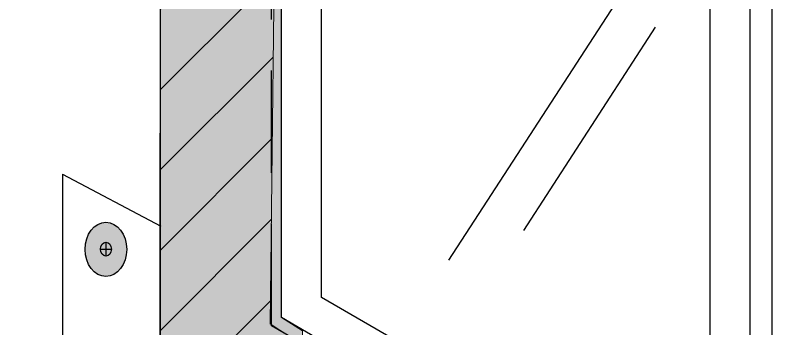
# Model space of a CAD drawing. Extents: x -1140 to 5605, y -816 to 2382.
# Drawn here: x -349 to -215.6, y 1175.9 to 1231.2 of the extents above; entities that cross this region are included whole.
import ezdxf

# ---------------------------------------------------------------- set-up
doc = ezdxf.new("R2010")
doc.units = 0
doc.header["$MEASUREMENT"] = 0
for name, pattern in [('AI-Linetype-27', [86.381111, 43.190556, -8.638111, 8.638111, -8.638111, 8.638111, -8.638111]), ('AI-Linetype-70', [27.008151, 18.005434, -9.002717]), ('AI-Linetype-73', [27.008151, 18.005434, -9.002717]), ('AI-Linetype-77', [27.008151, 18.005434, -9.002717])]:
    doc.linetypes.add(name, pattern=pattern)
for name, color, linetype, lineweight in [('.ATI-HATCH', 7, 'Continuous', 0), ('G-ANNO-TTLB', 7, 'Continuous', 0), ('LOGOS', 7, 'Continuous', 0), ('TYVEK', 7, 'Continuous', 0), ('wall scratch', 7, 'Continuous', 0)]:
    doc.layers.add(name, color=color, linetype=linetype, lineweight=lineweight)

# ---------------------------------------------------------------- blocks, each defined once
blk = doc.blocks.new('Block_137')
at = {"layer": 'TYVEK', "color": 33, "lineweight": 25, "true_color": 0xcc9966}
for points in [[(-285.88, 1186.38)], [(-188.25, 1131.43)]]:
    blk.add_lwpolyline(points, dxfattribs=at)
blk = doc.blocks.new('Block_138')
at = {"layer": 'TYVEK', "color": 33, "lineweight": 25, "true_color": 0xcc9966}
for points in [[(-281.95, 1188.4)], [(-293.87, 1181.58)]]:
    blk.add_lwpolyline(points, dxfattribs=at)
blk = doc.blocks.new('Block_139')
at = {"layer": 'TYVEK', "color": 33, "lineweight": 25, "true_color": 0xcc9966}
for points in [[(-281.95, 1188.4)], [(-216.19, 1151.38)]]:
    blk.add_lwpolyline(points, dxfattribs=at)
blk = doc.blocks.new('Block_142')
at = {"layer": 'TYVEK', "color": 2, "lineweight": 25, "true_color": 0xffff00}
for points in [[(-293.87, 1181.58)], [(-298.68, 1178.8)]]:
    blk.add_lwpolyline(points, dxfattribs=at)
blk = doc.blocks.new('Block_143')
at = {"layer": 'TYVEK', "color": 4, "lineweight": 25, "true_color": 0x00ffff}
blk.add_lwpolyline([(-343.35, 1198.08)], dxfattribs=at)

msp = doc.modelspace()

# ---------------------------------------------------------------- hatches: boundary and pattern name
at = {"layer": '.ATI-HATCH', "true_color": 0x808080, "transparency": 33554559}
msp.add_hatch(color=8, dxfattribs=at).paths.add_polyline_path([(-298.42, 1139.31), (-323.39, 1153.92), (-323.39, 1381.62), (-298.24, 1367.89), (-298.23, 1351.53), (-302.08, 1349.33), (-302.08, 1177.89), (-298.4, 1175.58)])
at = {"layer": 'G-ANNO-TTLB', "true_color": 0xff00ff, "transparency": 33554687}
h = msp.add_hatch(color=6, dxfattribs=at)
edge = h.paths.add_edge_path()
edge.add_spline(control_points=[(1815.43, -731.7), (1815.43, -731.7), (-1114.08, -731.7), (-1114.08, -731.7), (-1114.08, -731.7), (-1114.08, 1725.3), (-1114.08, 1725.3), (-1114.08, 1725.3), (1815.43, 1725.3), (1815.43, 1725.3), (1815.43, 1725.3), (1815.43, -731.7), (1815.43, -731.7)], knot_values=[0, 0, 0, 0, 1, 1, 1, 2, 2, 2, 3, 3, 3, 4, 4, 4, 4], degree=3, periodic=0)
edge = h.paths.add_edge_path()
edge.add_spline(control_points=[(-1105.08, 1716.3), (-1105.08, 1716.3), (-1105.08, -722.7), (-1105.08, -722.7), (-1105.08, -722.7), (1806.43, -722.7), (1806.43, -722.7), (1806.43, -722.7), (1806.43, 1716.3), (1806.43, 1716.3), (1806.43, 1716.3), (-1105.08, 1716.3), (-1105.08, 1716.3)], knot_values=[0, 0, 0, 0, 1, 1, 1, 2, 2, 2, 3, 3, 3, 4, 4, 4, 4], degree=3, periodic=0)
edge.add_line((-1105.08, 1716.3), (-1105.08, 1716.3))
at = {"layer": 'LOGOS', "true_color": 0x000000, "transparency": 33554687}
h = msp.add_hatch(dxfattribs=at)
h.set_pattern_fill('_U', color=18, scale=10, angle=45, style=2, pattern_type=0)
h.set_pattern_definition([(45, (0, 0), (-7.07107, 7.07107), [])])
h.paths.add_polyline_path([(-298.32, 1139.49), (-323.58, 1153.46), (-323.22, 1381.42), (-297.71, 1366.99), (-298.26, 1351.58), (-302.06, 1349.3), (-304.09, 1176.78), (-298.78, 1173.36)])
at = {"layer": 'TYVEK', "true_color": 0x003b71, "transparency": 33554687}
h = msp.add_hatch(color=156, dxfattribs=at)
h.dxf.hatch_style = 2
edge = h.paths.add_edge_path()
edge.add_ellipse((-333.04, 1189.92), major_axis=(0, 4.78), ratio=0.766948, start_angle=0, end_angle=360)

# ---------------------------------------------------------------- linework, layer by layer
at = {"layer": '.ATI-HATCH'}
msp.add_lwpolyline([(-298.42, 1139.31), (-323.39, 1153.92), (-323.39, 1381.62), (-298.24, 1367.89), (-298.23, 1351.53), (-302.08, 1349.33), (-302.08, 1177.89), (-298.4, 1175.58)], close=True, dxfattribs=at)
at = {"layer": 'G-ANNO-TTLB'}
for points in [[(1815.43, -731.7), (1815.43, -731.7), (-1114.08, -731.7), (-1114.08, -731.7), (-1114.08, -731.7), (-1114.08, 1725.3), (-1114.08, 1725.3), (-1114.08, 1725.3), (1815.43, 1725.3), (1815.43, 1725.3), (1815.43, 1725.3), (1815.43, -731.7), (1815.43, -731.7)], [(-1105.08, 1716.3), (-1105.08, 1716.3), (-1105.08, -722.7), (-1105.08, -722.7), (-1105.08, -722.7), (1806.43, -722.7), (1806.43, -722.7), (1806.43, -722.7), (1806.43, 1716.3), (1806.43, 1716.3), (1806.43, 1716.3), (-1105.08, 1716.3), (-1105.08, 1716.3)]]:
    msp.add_open_spline(points, degree=3, knots=[0, 0, 0, 0, 1, 1, 1, 2, 2, 2, 3, 3, 3, 4, 4, 4, 4], dxfattribs=at)
at = {"layer": 'LOGOS'}
msp.add_lwpolyline([(-298.32, 1139.49), (-323.58, 1153.46), (-323.22, 1381.42), (-297.71, 1366.99), (-298.26, 1351.58), (-302.06, 1349.3), (-304.09, 1176.78), (-298.78, 1173.36)], close=True, dxfattribs=at)
at = {"layer": 'TYVEK', "color": 243, "lineweight": 25, "true_color": 0xcc667f}
msp.add_line((-323.41, 1153.57), (-323.41, 1381.62), dxfattribs=at)
at = {"layer": 'TYVEK', "color": 3, "linetype": 'AI-Linetype-70', "lineweight": 25, "true_color": 0x00ff00}
msp.add_line((-303.84, 1176.42), (-303.84, 1360.79), dxfattribs=at)
at = {"layer": 'TYVEK', "color": 3, "linetype": 'AI-Linetype-73', "lineweight": 25, "true_color": 0x00ff00}
msp.add_line((-303.84, 1176.42), (-303.84, 1360.79), dxfattribs=at)
at = {"layer": 'TYVEK', "color": 3, "lineweight": 25, "true_color": 0x00ff00}
for p, q in [((-302.08, 1177.89), (-302.08, 1349.33)), ((-215.62, 1303.75), (-215.62, 1132.31)), ((-219.48, 1301.54), (-219.48, 1130.11)), ((-219.48, 1130.11), (-302.08, 1177.89))]:
    msp.add_line(p, q, dxfattribs=at)
at = {"layer": 'TYVEK', "color": 191, "lineweight": 25, "true_color": 0xbf7fff}
msp.add_line((-215.62, 1303.75), (-215.62, 1132.31), dxfattribs=at)
at = {"layer": 'TYVEK', "color": 252, "lineweight": 25, "true_color": 0x848484}
for p, q in [((-238.87, 1240), (-272.62, 1188.04)), ((-236.19, 1229.09), (-259.4, 1193.24))]:
    msp.add_line(p, q, dxfattribs=at)
at = {"layer": 'TYVEK', "color": 4, "lineweight": 25, "true_color": 0x00ffff}
for q in [(-323.34, 1194.01), (-340.71, 1144.52)]:
    msp.add_line((-340.71, 1203.19), q, dxfattribs=at)
at = {"layer": 'TYVEK', "color": 18, "lineweight": 25, "true_color": 0x080808}
for p, q in [((-333.04, 1191.18), (-333.04, 1188.72)), ((-334.01, 1189.95), (-332.07, 1189.95))]:
    msp.add_line(p, q, dxfattribs=at)
at = {"layer": 'TYVEK', "color": 3, "linetype": 'AI-Linetype-77', "lineweight": 25, "true_color": 0x00ff00}
msp.add_line((-298.26, 1173.22), (-303.84, 1176.42), dxfattribs=at)
at = {"layer": 'TYVEK', "color": 3, "lineweight": 25, "true_color": 0x00ff00}
msp.add_lwpolyline([(-295.01, 1181.43), (-295.01, 1337.62), (-226.54, 1298.01), (-226.54, 1141.82), (-295.01, 1181.43)], dxfattribs=at)
at = {"layer": 'TYVEK', "color": 2, "lineweight": 25, "true_color": 0xffff00}
msp.add_lwpolyline([(-297.8, 1179.56)], dxfattribs=at)
at = {"layer": 'TYVEK', "color": 18, "lineweight": 25, "true_color": 0x000000}
msp.add_ellipse((-333.04, 1189.92), major_axis=(0, 4.78), ratio=0.766948, dxfattribs=at)
at = {"layer": 'TYVEK', "color": 18, "lineweight": 25, "true_color": 0x080808}
msp.add_ellipse((-333.04, 1189.95), major_axis=(0, 1.23), ratio=0.788846, dxfattribs=at)
at = {"layer": 'wall scratch', "color": 252, "linetype": 'AI-Linetype-27', "lineweight": 25, "true_color": 0x848484}
msp.add_lwpolyline([(-298.79, 1179.78)], dxfattribs=at)

# ---------------------------------------------------------------- block references
at = {"layer": 'TYVEK'}
for name in ['Block_143', 'Block_138', 'Block_139', 'Block_137', 'Block_142']:
    msp.add_blockref(name, (0, 0), dxfattribs=at)

doc.saveas('drawing.dxf')
